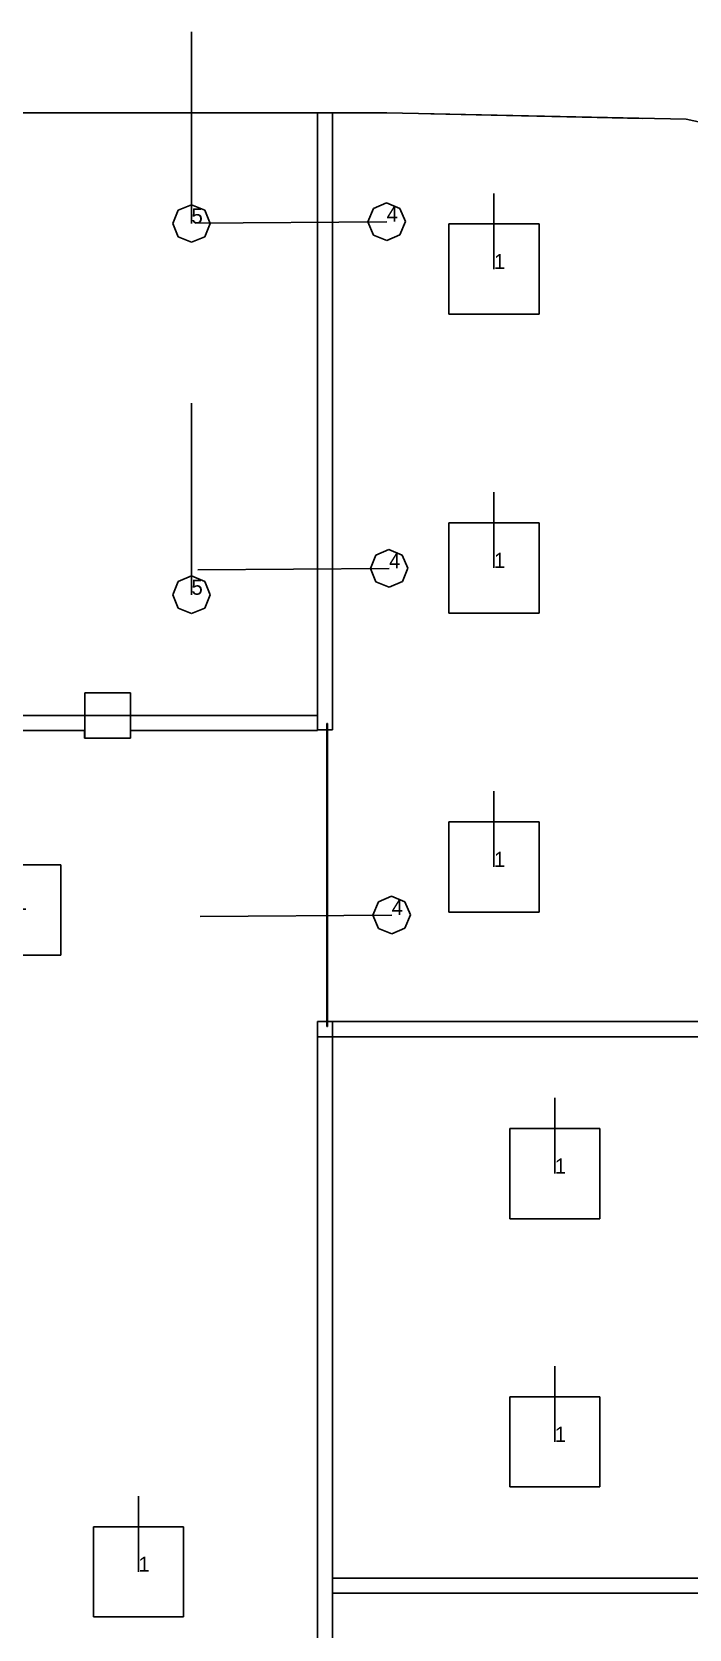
# Model space of a CAD drawing. Extents: x 0 to 48.1, y 0 to 23.7.
# Drawn here: x 24.05 to 28.4, y 12.79 to 23.33 of the extents above; entities that cross this region are included whole.
import ezdxf

# ---------------------------------------------------------------- set-up
doc = ezdxf.new("R2010")
doc.units = 0
doc.header["$MEASUREMENT"] = 0
for name, color, linetype in [('DLXFURN', 5, 'Continuous'), ('DLXLUM', 1, 'Continuous'), ('DLXLUMEX', 1, 'Continuous'), ('DLXSCENE', 7, 'Continuous')]:
    doc.layers.add(name, color=color, linetype=linetype)

# ---------------------------------------------------------------- blocks, each defined once
blk = doc.blocks.new('*U168')
at = {"color": 1}
blk.add_line((0, 0), (0, 1.265), dxfattribs=at)
for p, q in [((-0.088, 0.088), (0, 0.124)), ((0, 0.124), (-0.088, 0.088)), ((0, 0.124), (-0.088, 0.088)), ((-0.088, 0.088), (0, 0.124)), ((0, 0.124), (0.088, 0.088)), ((0.088, 0.088), (0, 0.124)), ((0.088, 0.088), (0, 0.124)), ((0, 0.124), (0, 0.124)), ((0, 0.124), (0.088, 0.088)), ((0, 0.124), (0, 0.124)), ((-0.124, 0), (-0.088, 0.088)), ((-0.088, 0.088), (-0.124, 0)), ((-0.088, 0.088), (-0.124, 0)), ((-0.124, 0), (-0.088, 0.088)), ((-0.088, -0.088), (-0.124, 0)), ((-0.124, 0), (-0.088, -0.088)), ((-0.124, 0), (-0.124, 0)), ((-0.124, 0), (-0.088, -0.088)), ((-0.088, -0.088), (-0.124, 0)), ((-0.124, 0), (-0.124, 0)), ((-0.088, 0.088), (-0.088, 0.088)), ((-0.088, 0.088), (-0.088, 0.088)), ((0.088, 0.088), (0.124, 0)), ((0.124, 0), (0.088, 0.088)), ((0.088, 0.088), (0.088, 0.088)), ((0.124, 0), (0.088, 0.088)), ((0.088, 0.088), (0.088, 0.088)), ((0.088, 0.088), (0.124, 0)), ((0.124, 0), (0.088, -0.088)), ((0.088, -0.088), (0.124, 0)), ((0.088, -0.088), (0.124, 0)), ((0.124, 0), (0.088, -0.088)), ((0.124, 0), (0.124, 0)), ((0.124, 0), (0.124, 0)), ((0, -0.124), (-0.088, -0.088)), ((-0.088, -0.088), (0, -0.124)), ((-0.088, -0.088), (-0.088, -0.088)), ((-0.088, -0.088), (0, -0.124)), ((0, -0.124), (-0.088, -0.088)), ((-0.088, -0.088), (-0.088, -0.088)), ((0.088, -0.088), (0, -0.124)), ((0, -0.124), (0.088, -0.088)), ((0, -0.124), (0.088, -0.088)), ((0.088, -0.088), (0, -0.124)), ((0.088, -0.088), (0.088, -0.088)), ((0.088, -0.088), (0.088, -0.088)), ((0, -0.124), (0, -0.124)), ((0, -0.124), (0, -0.124))]:
    blk.add_line(p, q)
at = {"layer": 'DLXLUMEX', "color": 7}
blk.add_text('5', height=0.1, dxfattribs=at).set_placement((0, 0))
blk = doc.blocks.new('*U169')
at = {"color": 1}
blk.add_line((0, 0), (0, 1.265), dxfattribs=at)
for p, q in [((-0.088, 0.088), (0, 0.124)), ((0, 0.124), (-0.088, 0.088)), ((0, 0.124), (-0.088, 0.088)), ((-0.088, 0.088), (0, 0.124)), ((0, 0.124), (0.088, 0.088)), ((0.088, 0.088), (0, 0.124)), ((0.088, 0.088), (0, 0.124)), ((0, 0.124), (0, 0.124)), ((0, 0.124), (0.088, 0.088)), ((0, 0.124), (0, 0.124)), ((-0.124, 0), (-0.088, 0.088)), ((-0.088, 0.088), (-0.124, 0)), ((-0.088, 0.088), (-0.124, 0)), ((-0.124, 0), (-0.088, 0.088)), ((-0.088, -0.088), (-0.124, 0)), ((-0.124, 0), (-0.088, -0.088)), ((-0.124, 0), (-0.124, 0)), ((-0.124, 0), (-0.088, -0.088)), ((-0.088, -0.088), (-0.124, 0)), ((-0.124, 0), (-0.124, 0)), ((-0.088, 0.088), (-0.088, 0.088)), ((-0.088, 0.088), (-0.088, 0.088)), ((0.088, 0.088), (0.124, 0)), ((0.124, 0), (0.088, 0.088)), ((0.088, 0.088), (0.088, 0.088)), ((0.124, 0), (0.088, 0.088)), ((0.088, 0.088), (0.088, 0.088)), ((0.088, 0.088), (0.124, 0)), ((0.124, 0), (0.088, -0.088)), ((0.088, -0.088), (0.124, 0)), ((0.088, -0.088), (0.124, 0)), ((0.124, 0), (0.088, -0.088)), ((0.124, 0), (0.124, 0)), ((0.124, 0), (0.124, 0)), ((0, -0.124), (-0.088, -0.088)), ((-0.088, -0.088), (0, -0.124)), ((-0.088, -0.088), (-0.088, -0.088)), ((-0.088, -0.088), (0, -0.124)), ((0, -0.124), (-0.088, -0.088)), ((-0.088, -0.088), (-0.088, -0.088)), ((0.088, -0.088), (0, -0.124)), ((0, -0.124), (0.088, -0.088)), ((0, -0.124), (0.088, -0.088)), ((0.088, -0.088), (0, -0.124)), ((0.088, -0.088), (0.088, -0.088)), ((0.088, -0.088), (0.088, -0.088)), ((0, -0.124), (0, -0.124)), ((0, -0.124), (0, -0.124))]:
    blk.add_line(p, q)
at = {"layer": 'DLXLUMEX', "color": 7}
blk.add_text('5', height=0.1, dxfattribs=at).set_placement((0, 0))
blk = doc.blocks.new('*U170')
at = {"color": 1}
blk.add_line((0, 0), (0, 0.5), dxfattribs=at)
for p, q in [((0.298, 0.298), (-0.298, 0.298)), ((-0.298, 0.298), (-0.298, -0.298)), ((-0.298, 0.298), (-0.298, -0.298)), ((-0.298, -0.298), (-0.298, 0.298)), ((-0.298, 0.298), (-0.298, 0.298)), ((0.298, 0.298), (-0.298, 0.298)), ((-0.298, 0.298), (-0.298, 0.298)), ((-0.298, 0.298), (0.298, 0.298)), ((-0.298, -0.298), (-0.298, 0.298)), ((-0.298, 0.298), (0.298, 0.298)), ((0.298, -0.298), (0.298, 0.298)), ((0.298, 0.298), (0.298, 0.298)), ((0.298, -0.298), (0.298, 0.298)), ((0.298, 0.298), (0.298, 0.298)), ((0.298, 0.298), (0.298, -0.298)), ((0.298, 0.298), (0.298, -0.298)), ((-0.298, -0.298), (0.298, -0.298)), ((-0.298, -0.298), (0.298, -0.298)), ((0.298, -0.298), (-0.298, -0.298)), ((-0.298, -0.298), (-0.298, -0.298)), ((-0.298, -0.298), (-0.298, -0.298)), ((0.298, -0.298), (-0.298, -0.298)), ((0.298, -0.298), (0.298, -0.298)), ((0.298, -0.298), (0.298, -0.298))]:
    blk.add_line(p, q)
at = {"layer": 'DLXLUMEX', "color": 7}
blk.add_text('1', height=0.1, dxfattribs=at).set_placement((0, 0))
blk = doc.blocks.new('*U171')
at = {"color": 1}
blk.add_line((0, 0), (0, 0.5), dxfattribs=at)
for p, q in [((0.298, 0.298), (-0.298, 0.298)), ((-0.298, 0.298), (-0.298, -0.298)), ((-0.298, 0.298), (-0.298, -0.298)), ((-0.298, -0.298), (-0.298, 0.298)), ((-0.298, 0.298), (-0.298, 0.298)), ((0.298, 0.298), (-0.298, 0.298)), ((-0.298, 0.298), (-0.298, 0.298)), ((-0.298, 0.298), (0.298, 0.298)), ((-0.298, -0.298), (-0.298, 0.298)), ((-0.298, 0.298), (0.298, 0.298)), ((0.298, -0.298), (0.298, 0.298)), ((0.298, 0.298), (0.298, 0.298)), ((0.298, -0.298), (0.298, 0.298)), ((0.298, 0.298), (0.298, 0.298)), ((0.298, 0.298), (0.298, -0.298)), ((0.298, 0.298), (0.298, -0.298)), ((-0.298, -0.298), (0.298, -0.298)), ((-0.298, -0.298), (0.298, -0.298)), ((0.298, -0.298), (-0.298, -0.298)), ((-0.298, -0.298), (-0.298, -0.298)), ((-0.298, -0.298), (-0.298, -0.298)), ((0.298, -0.298), (-0.298, -0.298)), ((0.298, -0.298), (0.298, -0.298)), ((0.298, -0.298), (0.298, -0.298))]:
    blk.add_line(p, q)
at = {"layer": 'DLXLUMEX', "color": 7}
blk.add_text('1', height=0.1, dxfattribs=at).set_placement((0, 0))
blk = doc.blocks.new('*U172')
at = {"color": 1}
blk.add_line((0, 0), (0, 0.5), dxfattribs=at)
for p, q in [((0.298, 0.298), (-0.298, 0.298)), ((-0.298, 0.298), (-0.298, -0.298)), ((-0.298, 0.298), (-0.298, -0.298)), ((-0.298, -0.298), (-0.298, 0.298)), ((-0.298, 0.298), (-0.298, 0.298)), ((0.298, 0.298), (-0.298, 0.298)), ((-0.298, 0.298), (-0.298, 0.298)), ((-0.298, 0.298), (0.298, 0.298)), ((-0.298, -0.298), (-0.298, 0.298)), ((-0.298, 0.298), (0.298, 0.298)), ((0.298, -0.298), (0.298, 0.298)), ((0.298, 0.298), (0.298, 0.298)), ((0.298, -0.298), (0.298, 0.298)), ((0.298, 0.298), (0.298, 0.298)), ((0.298, 0.298), (0.298, -0.298)), ((0.298, 0.298), (0.298, -0.298)), ((-0.298, -0.298), (0.298, -0.298)), ((-0.298, -0.298), (0.298, -0.298)), ((0.298, -0.298), (-0.298, -0.298)), ((-0.298, -0.298), (-0.298, -0.298)), ((-0.298, -0.298), (-0.298, -0.298)), ((0.298, -0.298), (-0.298, -0.298)), ((0.298, -0.298), (0.298, -0.298)), ((0.298, -0.298), (0.298, -0.298))]:
    blk.add_line(p, q)
at = {"layer": 'DLXLUMEX', "color": 7}
blk.add_text('1', height=0.1, dxfattribs=at).set_placement((0, 0))
blk = doc.blocks.new('*U175')
for p, q in [((-0.088, 0.087), (-0.001, 0.124)), ((-0.001, 0.124), (-0.088, 0.087)), ((-0.001, 0.124), (-0.088, 0.087)), ((-0.088, 0.087), (-0.001, 0.124)), ((-0.001, 0.124), (0.087, 0.088)), ((0.087, 0.088), (-0.001, 0.124)), ((-0.001, 0.124), (-0.001, 0.124)), ((0.087, 0.088), (-0.001, 0.124)), ((-0.001, 0.124), (-0.001, 0.124)), ((-0.001, 0.124), (0.087, 0.088)), ((-0.124, -0.001), (-0.088, 0.087)), ((-0.088, 0.087), (-0.124, -0.001)), ((-0.088, 0.087), (-0.124, -0.001)), ((-0.124, -0.001), (-0.088, 0.087)), ((-0.088, 0.087), (-0.088, 0.087)), ((-0.088, 0.087), (-0.088, 0.087)), ((0.087, 0.088), (0.124, 0.001)), ((0.124, 0.001), (0.087, 0.088)), ((0.087, 0.088), (0.087, 0.088)), ((0.124, 0.001), (0.087, 0.088)), ((0.087, 0.088), (0.087, 0.088)), ((0.087, 0.088), (0.124, 0.001)), ((0.124, 0.001), (0.088, -0.087)), ((0.088, -0.087), (0.124, 0.001)), ((0.088, -0.087), (0.124, 0.001)), ((0.124, 0.001), (0.088, -0.087)), ((0.124, 0.001), (0.124, 0.001)), ((0.124, 0.001), (0.124, 0.001)), ((-0.087, -0.088), (-0.124, -0.001)), ((-0.124, -0.001), (-0.087, -0.088)), ((-0.124, -0.001), (-0.124, -0.001)), ((-0.124, -0.001), (-0.124, -0.001)), ((-0.124, -0.001), (-0.087, -0.088)), ((-0.087, -0.088), (-0.124, -0.001)), ((0.001, -0.124), (-0.087, -0.088)), ((-0.087, -0.088), (0.001, -0.124)), ((-0.087, -0.088), (-0.087, -0.088)), ((-0.087, -0.088), (0.001, -0.124)), ((0.001, -0.124), (-0.087, -0.088)), ((-0.087, -0.088), (-0.087, -0.088)), ((0.088, -0.087), (0.001, -0.124)), ((0.001, -0.124), (0.088, -0.087)), ((0.001, -0.124), (0.088, -0.087)), ((0.088, -0.087), (0.001, -0.124)), ((0.088, -0.087), (0.088, -0.087)), ((0.088, -0.087), (0.088, -0.087)), ((0.001, -0.124), (0.001, -0.124)), ((0.001, -0.124), (0.001, -0.124))]:
    blk.add_line(p, q)
at = {"color": 1}
blk.add_line((0, 0), (-1.265, -0.009), dxfattribs=at)
at = {"layer": 'DLXLUMEX', "color": 7}
blk.add_text('4', height=0.1, dxfattribs=at).set_placement((0, 0))
blk = doc.blocks.new('*U176')
for p, q in [((-0.088, 0.087), (-0.001, 0.124)), ((-0.001, 0.124), (-0.088, 0.087)), ((-0.001, 0.124), (-0.088, 0.087)), ((-0.088, 0.087), (-0.001, 0.124)), ((-0.001, 0.124), (0.087, 0.088)), ((0.087, 0.088), (-0.001, 0.124)), ((-0.001, 0.124), (-0.001, 0.124)), ((0.087, 0.088), (-0.001, 0.124)), ((-0.001, 0.124), (-0.001, 0.124)), ((-0.001, 0.124), (0.087, 0.088)), ((-0.124, -0.001), (-0.088, 0.087)), ((-0.088, 0.087), (-0.124, -0.001)), ((-0.088, 0.087), (-0.124, -0.001)), ((-0.124, -0.001), (-0.088, 0.087)), ((-0.088, 0.087), (-0.088, 0.087)), ((-0.088, 0.087), (-0.088, 0.087)), ((0.087, 0.088), (0.124, 0.001)), ((0.124, 0.001), (0.087, 0.088)), ((0.087, 0.088), (0.087, 0.088)), ((0.124, 0.001), (0.087, 0.088)), ((0.087, 0.088), (0.087, 0.088)), ((0.087, 0.088), (0.124, 0.001)), ((0.124, 0.001), (0.088, -0.087)), ((0.088, -0.087), (0.124, 0.001)), ((0.088, -0.087), (0.124, 0.001)), ((0.124, 0.001), (0.088, -0.087)), ((0.124, 0.001), (0.124, 0.001)), ((0.124, 0.001), (0.124, 0.001)), ((-0.087, -0.088), (-0.124, -0.001)), ((-0.124, -0.001), (-0.087, -0.088)), ((-0.124, -0.001), (-0.124, -0.001)), ((-0.124, -0.001), (-0.124, -0.001)), ((-0.124, -0.001), (-0.087, -0.088)), ((-0.087, -0.088), (-0.124, -0.001)), ((0.001, -0.124), (-0.087, -0.088)), ((-0.087, -0.088), (0.001, -0.124)), ((-0.087, -0.088), (-0.087, -0.088)), ((-0.087, -0.088), (0.001, -0.124)), ((0.001, -0.124), (-0.087, -0.088)), ((-0.087, -0.088), (-0.087, -0.088)), ((0.088, -0.087), (0.001, -0.124)), ((0.001, -0.124), (0.088, -0.087)), ((0.001, -0.124), (0.088, -0.087)), ((0.088, -0.087), (0.001, -0.124)), ((0.088, -0.087), (0.088, -0.087)), ((0.088, -0.087), (0.088, -0.087)), ((0.001, -0.124), (0.001, -0.124)), ((0.001, -0.124), (0.001, -0.124))]:
    blk.add_line(p, q)
at = {"color": 1}
blk.add_line((0, 0), (-1.265, -0.009), dxfattribs=at)
at = {"layer": 'DLXLUMEX', "color": 7}
blk.add_text('4', height=0.1, dxfattribs=at).set_placement((0, 0))
blk = doc.blocks.new('*U178')
for p, q in [((-0.088, 0.087), (-0.001, 0.124)), ((-0.001, 0.124), (-0.088, 0.087)), ((-0.001, 0.124), (-0.088, 0.087)), ((-0.088, 0.087), (-0.001, 0.124)), ((-0.001, 0.124), (0.087, 0.088)), ((0.087, 0.088), (-0.001, 0.124)), ((-0.001, 0.124), (-0.001, 0.124)), ((0.087, 0.088), (-0.001, 0.124)), ((-0.001, 0.124), (-0.001, 0.124)), ((-0.001, 0.124), (0.087, 0.088)), ((-0.124, -0.001), (-0.088, 0.087)), ((-0.088, 0.087), (-0.124, -0.001)), ((-0.088, 0.087), (-0.124, -0.001)), ((-0.124, -0.001), (-0.088, 0.087)), ((-0.088, 0.087), (-0.088, 0.087)), ((-0.088, 0.087), (-0.088, 0.087)), ((0.087, 0.088), (0.124, 0.001)), ((0.124, 0.001), (0.087, 0.088)), ((0.087, 0.088), (0.087, 0.088)), ((0.124, 0.001), (0.087, 0.088)), ((0.087, 0.088), (0.087, 0.088)), ((0.087, 0.088), (0.124, 0.001)), ((0.124, 0.001), (0.088, -0.087)), ((0.088, -0.087), (0.124, 0.001)), ((0.088, -0.087), (0.124, 0.001)), ((0.124, 0.001), (0.088, -0.087)), ((0.124, 0.001), (0.124, 0.001)), ((0.124, 0.001), (0.124, 0.001)), ((-0.087, -0.088), (-0.124, -0.001)), ((-0.124, -0.001), (-0.087, -0.088)), ((-0.124, -0.001), (-0.124, -0.001)), ((-0.124, -0.001), (-0.124, -0.001)), ((-0.124, -0.001), (-0.087, -0.088)), ((-0.087, -0.088), (-0.124, -0.001)), ((0.001, -0.124), (-0.087, -0.088)), ((-0.087, -0.088), (0.001, -0.124)), ((-0.087, -0.088), (-0.087, -0.088)), ((-0.087, -0.088), (0.001, -0.124)), ((0.001, -0.124), (-0.087, -0.088)), ((-0.087, -0.088), (-0.087, -0.088)), ((0.088, -0.087), (0.001, -0.124)), ((0.001, -0.124), (0.088, -0.087)), ((0.001, -0.124), (0.088, -0.087)), ((0.088, -0.087), (0.001, -0.124)), ((0.088, -0.087), (0.088, -0.087)), ((0.088, -0.087), (0.088, -0.087)), ((0.001, -0.124), (0.001, -0.124)), ((0.001, -0.124), (0.001, -0.124))]:
    blk.add_line(p, q)
at = {"color": 1}
blk.add_line((0, 0), (-1.265, -0.009), dxfattribs=at)
at = {"layer": 'DLXLUMEX', "color": 7}
blk.add_text('4', height=0.1, dxfattribs=at).set_placement((0, 0))
blk = doc.blocks.new('*U185')
at = {"color": 1}
blk.add_line((0, 0), (0, 0.5), dxfattribs=at)
for p, q in [((0.298, 0.298), (-0.298, 0.298)), ((-0.298, 0.298), (-0.298, -0.298)), ((-0.298, 0.298), (-0.298, -0.298)), ((-0.298, -0.298), (-0.298, 0.298)), ((-0.298, 0.298), (-0.298, 0.298)), ((0.298, 0.298), (-0.298, 0.298)), ((-0.298, 0.298), (-0.298, 0.298)), ((-0.298, 0.298), (0.298, 0.298)), ((-0.298, -0.298), (-0.298, 0.298)), ((-0.298, 0.298), (0.298, 0.298)), ((0.298, -0.298), (0.298, 0.298)), ((0.298, 0.298), (0.298, 0.298)), ((0.298, -0.298), (0.298, 0.298)), ((0.298, 0.298), (0.298, 0.298)), ((0.298, 0.298), (0.298, -0.298)), ((0.298, 0.298), (0.298, -0.298)), ((-0.298, -0.298), (0.298, -0.298)), ((-0.298, -0.298), (0.298, -0.298)), ((0.298, -0.298), (-0.298, -0.298)), ((-0.298, -0.298), (-0.298, -0.298)), ((-0.298, -0.298), (-0.298, -0.298)), ((0.298, -0.298), (-0.298, -0.298)), ((0.298, -0.298), (0.298, -0.298)), ((0.298, -0.298), (0.298, -0.298))]:
    blk.add_line(p, q)
at = {"layer": 'DLXLUMEX', "color": 7}
blk.add_text('1', height=0.1, dxfattribs=at).set_placement((0, 0))
blk = doc.blocks.new('*U186')
at = {"color": 1}
blk.add_line((0, 0), (0, 0.5), dxfattribs=at)
for p, q in [((0.298, 0.298), (-0.298, 0.298)), ((-0.298, 0.298), (-0.298, -0.298)), ((-0.298, -0.298), (-0.298, 0.298)), ((-0.298, 0.298), (-0.298, 0.298)), ((-0.298, 0.298), (-0.298, -0.298)), ((0.298, 0.298), (-0.298, 0.298)), ((-0.298, 0.298), (-0.298, 0.298)), ((-0.298, 0.298), (0.298, 0.298)), ((-0.298, -0.298), (-0.298, 0.298)), ((-0.298, 0.298), (0.298, 0.298)), ((0.298, -0.298), (0.298, 0.298)), ((0.298, 0.298), (0.298, 0.298)), ((0.298, -0.298), (0.298, 0.298)), ((0.298, 0.298), (0.298, 0.298)), ((0.298, 0.298), (0.298, -0.298)), ((0.298, 0.298), (0.298, -0.298)), ((-0.298, -0.298), (0.298, -0.298)), ((-0.298, -0.298), (0.298, -0.298)), ((0.298, -0.298), (-0.298, -0.298)), ((-0.298, -0.298), (-0.298, -0.298)), ((-0.298, -0.298), (-0.298, -0.298)), ((0.298, -0.298), (-0.298, -0.298)), ((0.298, -0.298), (0.298, -0.298)), ((0.298, -0.298), (0.298, -0.298))]:
    blk.add_line(p, q)
at = {"layer": 'DLXLUMEX', "color": 7}
blk.add_text('1', height=0.1, dxfattribs=at).set_placement((0, 0))
blk = doc.blocks.new('*U54')
at = {"color": 1}
blk.add_line((0, 0), (0, 0.5), dxfattribs=at)
for p, q in [((0.298, 0.298), (-0.298, 0.298)), ((-0.298, 0.298), (-0.298, -0.298)), ((-0.298, 0.298), (-0.298, -0.298)), ((-0.298, -0.298), (-0.298, 0.298)), ((-0.298, 0.298), (-0.298, 0.298)), ((0.298, 0.298), (-0.298, 0.298)), ((-0.298, 0.298), (-0.298, 0.298)), ((-0.298, 0.298), (0.298, 0.298)), ((-0.298, -0.298), (-0.298, 0.298)), ((-0.298, 0.298), (0.298, 0.298)), ((0.298, -0.298), (0.298, 0.298)), ((0.298, 0.298), (0.298, 0.298)), ((0.298, -0.298), (0.298, 0.298)), ((0.298, 0.298), (0.298, 0.298)), ((0.298, 0.298), (0.298, -0.298)), ((0.298, 0.298), (0.298, -0.298)), ((-0.298, -0.298), (0.298, -0.298)), ((-0.298, -0.298), (0.298, -0.298)), ((0.298, -0.298), (-0.298, -0.298)), ((-0.298, -0.298), (-0.298, -0.298)), ((-0.298, -0.298), (-0.298, -0.298)), ((0.298, -0.298), (-0.298, -0.298)), ((0.298, -0.298), (0.298, -0.298)), ((0.298, -0.298), (0.298, -0.298))]:
    blk.add_line(p, q)
at = {"layer": 'DLXLUMEX', "color": 7}
blk.add_text('1', height=0.1, dxfattribs=at).set_placement((0, 0))
blk = doc.blocks.new('*U59')
at = {"color": 1}
blk.add_line((0, 0), (0, 0.5), dxfattribs=at)
for p, q in [((0.298, 0.298), (-0.298, 0.298)), ((-0.298, 0.298), (-0.298, -0.298)), ((-0.298, 0.298), (-0.298, -0.298)), ((-0.298, -0.298), (-0.298, 0.298)), ((-0.298, 0.298), (-0.298, 0.298)), ((0.298, 0.298), (-0.298, 0.298)), ((-0.298, 0.298), (-0.298, 0.298)), ((-0.298, 0.298), (0.298, 0.298)), ((-0.298, -0.298), (-0.298, 0.298)), ((-0.298, 0.298), (0.298, 0.298)), ((0.298, -0.298), (0.298, 0.298)), ((0.298, 0.298), (0.298, 0.298)), ((0.298, -0.298), (0.298, 0.298)), ((0.298, 0.298), (0.298, 0.298)), ((0.298, 0.298), (0.298, -0.298)), ((0.298, 0.298), (0.298, -0.298)), ((-0.298, -0.298), (0.298, -0.298)), ((-0.298, -0.298), (0.298, -0.298)), ((0.298, -0.298), (-0.298, -0.298)), ((-0.298, -0.298), (-0.298, -0.298)), ((-0.298, -0.298), (-0.298, -0.298)), ((0.298, -0.298), (-0.298, -0.298)), ((0.298, -0.298), (0.298, -0.298)), ((0.298, -0.298), (0.298, -0.298))]:
    blk.add_line(p, q)
at = {"layer": 'DLXLUMEX', "color": 7}
blk.add_text('1', height=0.1, dxfattribs=at).set_placement((0, 0))
blk = doc.blocks.new('*U70')
for p, q in [((20.716, -0.1), (0.652, -0.1)), ((0.652, -0.1), (20.716, -0.1)), ((20.716, -0.1), (0.652, -0.1)), ((0.652, -0.1), (20.716, -0.1)), ((20.716, -0.2), (20.716, -0.1)), ((20.716, -0.1), (20.716, -0.2)), ((20.716, -0.2), (20.716, -0.1)), ((20.716, -0.1), (20.716, -0.1)), ((20.716, -0.1), (20.716, -0.2)), ((20.716, -0.1), (20.716, -0.1)), ((6.966, -0.2), (19.176, -0.2)), ((19.176, -0.2), (6.966, -0.2)), ((19.176, -0.2), (6.966, -0.2)), ((6.966, -0.2), (19.176, -0.2)), ((19.176, -0.2), (19.176, -0.25)), ((19.176, -0.25), (19.176, -0.2)), ((19.176, -0.2), (19.176, -0.2)), ((19.176, -0.2), (19.176, -0.25)), ((19.176, -0.25), (19.176, -0.2)), ((19.176, -0.2), (19.176, -0.2)), ((19.48, -0.25), (19.48, -0.2)), ((19.48, -0.2), (20.716, -0.2)), ((19.48, -0.2), (19.48, -0.25)), ((20.716, -0.2), (19.48, -0.2)), ((19.48, -0.25), (19.48, -0.2)), ((19.48, -0.2), (19.48, -0.2)), ((19.48, -0.2), (19.48, -0.25)), ((20.716, -0.2), (19.48, -0.2)), ((19.48, -0.2), (19.48, -0.2)), ((19.48, -0.2), (20.716, -0.2)), ((20.716, -0.2), (20.716, -0.2)), ((20.716, -0.2), (20.716, -0.2)), ((19.176, -0.25), (19.48, -0.25)), ((19.48, -0.25), (19.176, -0.25)), ((19.176, -0.25), (19.176, -0.25)), ((19.176, -0.25), (19.48, -0.25)), ((19.48, -0.25), (19.176, -0.25)), ((19.176, -0.25), (19.176, -0.25)), ((19.48, -0.25), (19.48, -0.25)), ((19.48, -0.25), (19.48, -0.25))]:
    blk.add_line(p, q)
blk = doc.blocks.new('*U71')
for p, q in [((0.2, -0.435), (0.1, -0.435)), ((0.1, -0.435), (0.1, -10.555)), ((0.1, -0.435), (0.2, -0.435)), ((0.1, -10.555), (0.1, -0.435)), ((0.2, -0.435), (0.1, -0.435)), ((0.1, -0.435), (0.1, -0.435)), ((0.1, -0.435), (0.2, -0.435)), ((0.1, -0.435), (0.1, -10.555)), ((0.1, -10.555), (0.1, -0.435)), ((0.1, -0.435), (0.1, -0.435)), ((0.2, -10.555), (0.2, -0.435)), ((0.2, -0.435), (0.2, -10.555)), ((0.2, -0.435), (0.2, -0.435)), ((0.2, -0.435), (0.2, -10.555)), ((0.2, -10.555), (0.2, -0.435)), ((0.2, -0.435), (0.2, -0.435)), ((0.1, -10.555), (0.2, -10.555)), ((0.2, -10.555), (0.1, -10.555)), ((0.1, -10.555), (0.2, -10.555)), ((0.2, -10.555), (0.1, -10.555)), ((0.1, -10.555), (0.1, -10.555)), ((0.1, -10.555), (0.1, -10.555)), ((0.2, -10.555), (0.2, -10.555)), ((0.2, -10.555), (0.2, -10.555))]:
    blk.add_line(p, q)
blk = doc.blocks.new('*U91')
for p, q in [((5.097, -0.1), (-3.66, -0.1)), ((-3.66, -0.1), (-3.66, -0.2)), ((-3.66, -0.2), (-3.66, -0.1)), ((-3.66, -0.1), (5.097, -0.1)), ((-3.66, -0.1), (-3.66, -0.2)), ((-3.66, -0.2), (-3.66, -0.1)), ((-3.66, -0.1), (-3.66, -0.1)), ((-3.66, -0.1), (-3.66, -0.1)), ((-3.66, -0.1), (5.097, -0.1)), ((5.097, -0.1), (-3.66, -0.1)), ((5.097, -0.2), (5.097, -0.1)), ((5.097, -0.1), (5.097, -0.2)), ((5.097, -0.2), (5.097, -0.1)), ((5.097, -0.1), (5.097, -0.1)), ((5.097, -0.1), (5.097, -0.2)), ((5.097, -0.1), (5.097, -0.1)), ((-3.66, -0.2), (5.097, -0.2)), ((5.097, -0.2), (-3.66, -0.2)), ((-3.66, -0.2), (-3.66, -0.2)), ((5.097, -0.2), (-3.66, -0.2)), ((-3.66, -0.2), (-3.66, -0.2)), ((-3.66, -0.2), (5.097, -0.2)), ((5.097, -0.2), (5.097, -0.2)), ((5.097, -0.2), (5.097, -0.2))]:
    blk.add_line(p, q)
blk = doc.blocks.new('*U124')
for p, q in [((0.2, 4.174), (0.1, 4.174)), ((0.1, 4.174), (0.1, 0.1)), ((0.1, 4.174), (0.2, 4.174)), ((0.1, 0.1), (0.1, 4.174)), ((0.1, 4.174), (0.1, 4.174)), ((0.1, 4.174), (0.2, 4.174)), ((0.2, 4.174), (0.1, 4.174)), ((0.1, 0.1), (0.1, 4.174)), ((0.1, 4.174), (0.1, 4.174)), ((0.1, 4.174), (0.1, 0.1)), ((0.2, 0.1), (0.2, 4.174)), ((0.2, 4.174), (0.2, 0.1)), ((0.2, 0.1), (0.2, 4.174)), ((0.2, 4.174), (0.2, 4.174)), ((0.2, 4.174), (0.2, 0.1)), ((0.2, 4.174), (0.2, 4.174)), ((0.1, 0.1), (0.2, 0.1)), ((0.2, 0.1), (0.1, 0.1)), ((0.1, 0.1), (0.2, 0.1)), ((0.2, 0.1), (0.1, 0.1)), ((0.1, 0.1), (0.1, 0.1)), ((0.1, 0.1), (0.1, 0.1)), ((0.2, 0.1), (0.2, 0.1)), ((0.2, 0.1), (0.2, 0.1))]:
    blk.add_line(p, q)
blk = doc.blocks.new('*U125')
for p, q in [((0.0025, 1), (-0.0025, 1)), ((-0.0025, 1), (-0.0025, -1)), ((-0.0025, 1), (-0.0025, -1)), ((-0.0025, -1), (-0.0025, 1)), ((-0.0025, 1), (-0.0025, 1)), ((0.0025, 1), (-0.0025, 1)), ((-0.0025, 1), (-0.0025, 1)), ((-0.0025, 1), (0.0025, 1)), ((-0.0025, -1), (-0.0025, 1)), ((-0.0025, 1), (0.0025, 1)), ((0.0025, -1), (0.0025, 1)), ((0.0025, 1), (0.0025, 1)), ((0.0025, -1), (0.0025, 1)), ((0.0025, 1), (0.0025, 1)), ((0.0025, 1), (0.0025, -1)), ((0.0025, 1), (0.0025, -1)), ((-0.0025, -1), (0.0025, -1)), ((-0.0025, -1), (-0.0025, -1)), ((-0.0025, -1), (0.0025, -1)), ((0.0025, -1), (-0.0025, -1)), ((-0.0025, -1), (-0.0025, -1)), ((0.0025, -1), (-0.0025, -1)), ((0.0025, -1), (0.0025, -1)), ((0.0025, -1), (0.0025, -1))]:
    blk.add_line(p, q)
blk = doc.blocks.new('*U129')
for p, q in [((5.199, -0.1), (-3.66, -0.1)), ((-3.66, -0.1), (-3.66, -0.2)), ((-3.66, -0.2), (-3.66, -0.1)), ((-3.66, -0.1), (5.199, -0.1)), ((-3.66, -0.1), (-3.66, -0.2)), ((-3.66, -0.2), (-3.66, -0.1)), ((-3.66, -0.1), (-3.66, -0.1)), ((5.199, -0.1), (-3.66, -0.1)), ((-3.66, -0.1), (-3.66, -0.1)), ((-3.66, -0.1), (5.199, -0.1)), ((5.199, -0.2), (5.199, -0.1)), ((5.199, -0.1), (5.199, -0.2)), ((5.199, -0.2), (5.199, -0.1)), ((5.199, -0.1), (5.199, -0.1)), ((5.199, -0.1), (5.199, -0.2)), ((5.199, -0.1), (5.199, -0.1)), ((-3.66, -0.2), (5.199, -0.2)), ((5.199, -0.2), (-3.66, -0.2)), ((-3.66, -0.2), (-3.66, -0.2)), ((-3.66, -0.2), (5.199, -0.2)), ((5.199, -0.2), (-3.66, -0.2)), ((-3.66, -0.2), (-3.66, -0.2)), ((5.199, -0.2), (5.199, -0.2)), ((5.199, -0.2), (5.199, -0.2))]:
    blk.add_line(p, q)
blk = doc.blocks.new('*U131')
for p, q in [((0, 22.8), (26.4, 22.8)), ((26.4, 22.8), (0, 22.8)), ((26.4, 22.8), (28.378, 22.757)), ((28.378, 22.757), (26.4, 22.8)), ((26.4, 22.8), (26.4, 22.8)), ((26.4, 22.8), (26.4, 22.8)), ((28.378, 22.757), (29.823, 22.448)), ((29.823, 22.448), (28.378, 22.757)), ((28.378, 22.757), (28.378, 22.757)), ((28.378, 22.757), (28.378, 22.757))]:
    blk.add_line(p, q)
blk = doc.blocks.new('*U132')
for p, q in [((0, 22.8), (26.4, 22.8)), ((26.4, 22.8), (28.378, 22.757)), ((28.378, 22.757), (29.823, 22.448)), ((24.404, 18.971), (24.404, 18.671)), ((24.704, 18.971), (24.404, 18.971)), ((24.704, 18.671), (24.704, 18.971)), ((24.404, 18.671), (24.704, 18.671))]:
    blk.add_line(p, q)
blk = doc.blocks.new('*U133')
for p, q in [((26.4, 22.8), (0, 22.8)), ((28.378, 22.757), (26.4, 22.8)), ((29.823, 22.448), (28.378, 22.757)), ((24.404, 18.971), (24.704, 18.971)), ((24.404, 18.671), (24.404, 18.971)), ((24.704, 18.971), (24.704, 18.671)), ((24.704, 18.671), (24.404, 18.671))]:
    blk.add_line(p, q)
blk = doc.blocks.new('*U140')
for p, q in [((-0.15, 0.15), (-0.15, -0.15)), ((-0.15, -0.15), (-0.15, 0.15)), ((-0.15, 0.15), (-0.15, 0.15)), ((0.15, 0.15), (-0.15, 0.15)), ((-0.15, 0.15), (-0.15, 0.15)), ((-0.15, 0.15), (0.15, 0.15)), ((0.15, 0.15), (0.15, 0.15)), ((0.15, -0.15), (0.15, 0.15)), ((0.15, 0.15), (0.15, 0.15)), ((0.15, 0.15), (0.15, -0.15)), ((-0.15, -0.15), (-0.15, -0.15)), ((-0.15, -0.15), (0.15, -0.15)), ((0.15, -0.15), (-0.15, -0.15)), ((-0.15, -0.15), (-0.15, -0.15)), ((0.15, -0.15), (0.15, -0.15)), ((0.15, -0.15), (0.15, -0.15))]:
    blk.add_line(p, q)
blk = doc.blocks.new('*U144')
for p, q in [((21.741, 22.8), (24.741, 22.8)), ((24.741, 22.8), (21.741, 22.8)), ((24.741, 22.8), (24.741, 22.8)), ((28.089, 22.763), (26.689, 22.794)), ((26.689, 22.794), (26.689, 22.794)), ((26.689, 22.794), (28.089, 22.763)), ((28.089, 22.763), (28.089, 22.763))]:
    blk.add_line(p, q)

msp = doc.modelspace()

# ---------------------------------------------------------------- block references
at = {"layer": 'DLXFURN'}
for name, p in [('*U124', (25.84, 18.626)), ('*U70', (5.224, 18.921)), ('*U125', (26.004, 17.767)), ('*U71', (25.84, 17.235)), ('*U129', (29.6, 16.9)), ('*U91', (29.7, 13.226))]:
    msp.add_blockref(name, p, dxfattribs=at)
at = {"layer": 'DLXLUM'}
for name, p in [('*U169', (25.108, 22.069)), ('*U172', (27.107, 21.768)), ('*U178', (26.398, 22.081)), ('*U168', (25.108, 19.618)), ('*U171', (27.107, 19.795)), ('*U176', (26.414, 19.792)), ('*U170', (27.107, 17.821)), ('*U54', (23.946, 17.536)), ('*U175', (26.431, 17.503)), ('*U186', (27.509, 15.796)), ('*U185', (27.509, 14.025)), ('*U59', (24.758, 13.167))]:
    msp.add_blockref(name, p, dxfattribs=at)
at = {"layer": 'DLXSCENE'}
for name, p in [('*U131', (0, 0)), ('*U132', (0, 0)), ('*U133', (0, 0)), ('*U144', (0, 0)), ('*U140', (24.554, 18.821))]:
    msp.add_blockref(name, p, dxfattribs=at)

doc.saveas('drawing.dxf')
